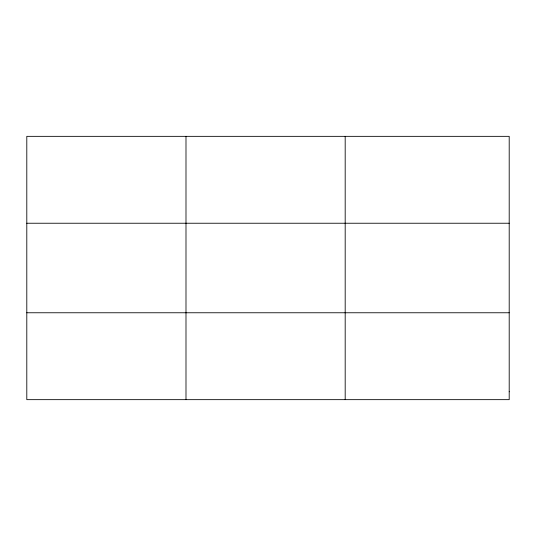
<?xml version="1.0" encoding="UTF-8"?>
<svg xmlns="http://www.w3.org/2000/svg" width="536" height="536" viewBox="0 0 536 536"><rect width="100%" height="100%" fill="white"/><g stroke="black" fill="none" stroke-linecap="round" stroke-linejoin="round"><path stroke-width="0.8" d="M185.992 136.345L185.992 399.655M345.184 136.345L345.184 399.655M26.8 223.237L509.2 223.237M26.8 312.763L509.2 312.763M509.2 391.756L509.2 399.655L26.8 399.655L26.8 136.345L509.2 136.345L509.2 391.756"/></g></svg>
